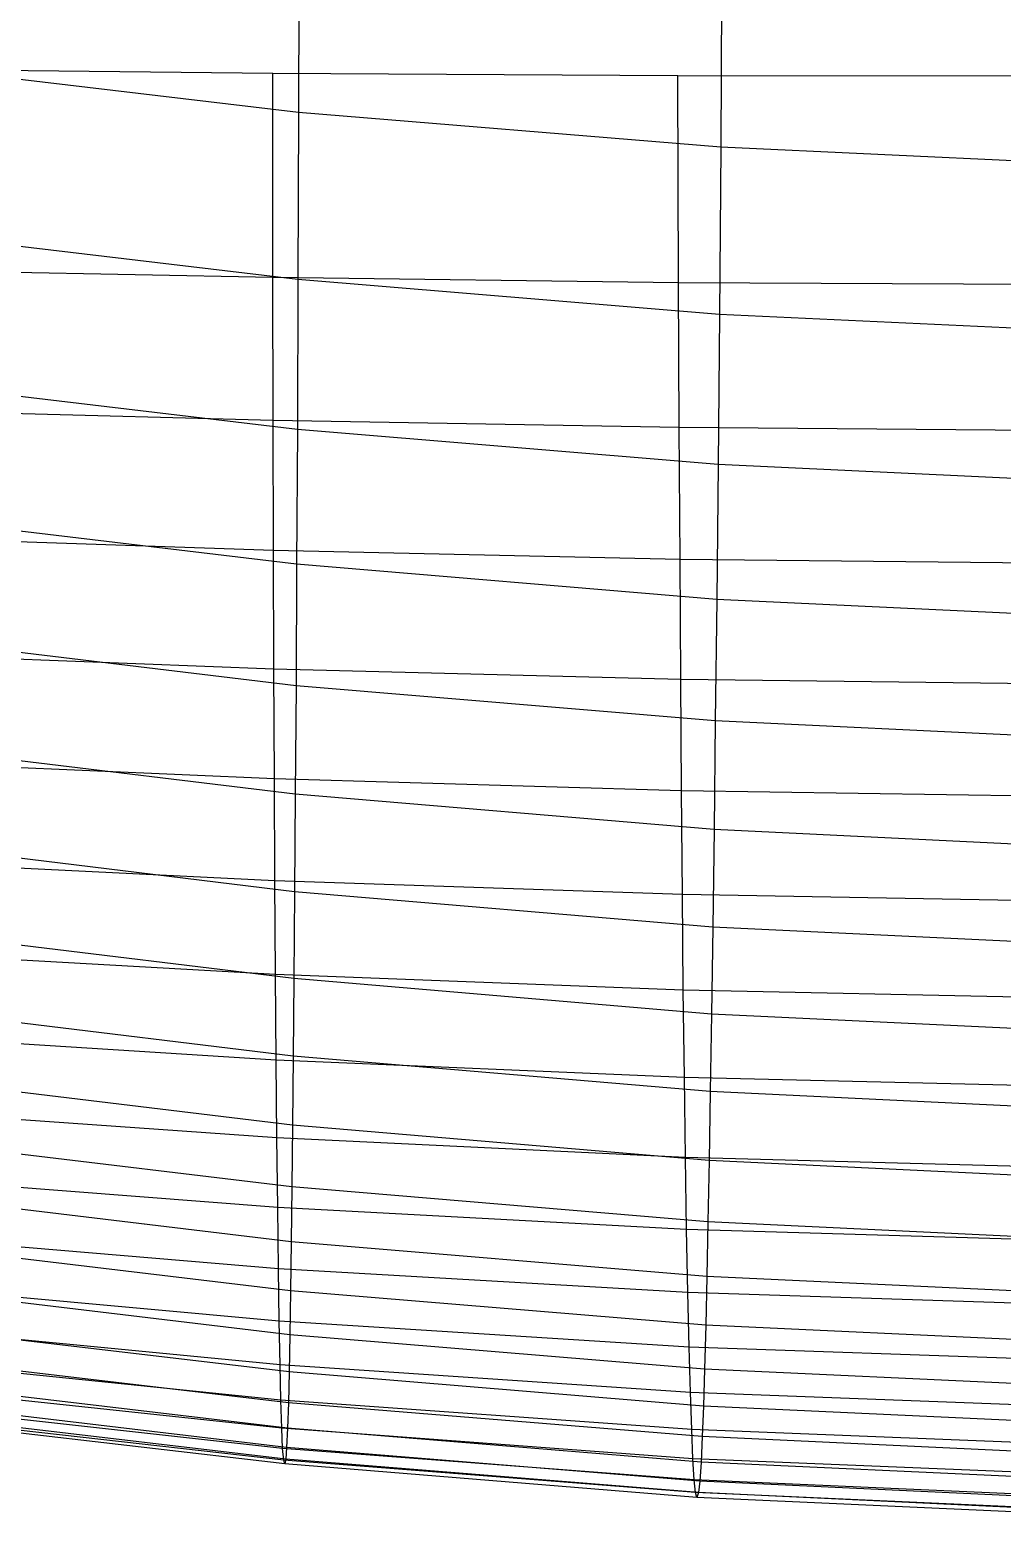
# Model space of a CAD drawing. Extents: x -429 to 429, y -1 to 209.
# Drawn here: x 4.98 to 9.97, y -1.22 to 6.4 of the extents above; entities that cross this region are included whole.
import ezdxf

# ---------------------------------------------------------------- set-up
doc = ezdxf.new("R2010")
doc.units = 0

msp = doc.modelspace()

# ---------------------------------------------------------------- linework, layer by layer
at = {"layer": 'default', "color": 5, "linetype": 'CONTINUOUS'}
for p, q in [((6.363, 6.922, -12.04), (6.362, 5.977, -11.228)), ((8.531, 6.743, -12.247), (8.526, 5.799, -11.42)), ((6.23, 6.177, 7.007), (4.155, 6.199, 6.895)), ((6.362, 5.977, -11.228), (4.216, 6.231, -10.94)), ((8.306, 6.165, 7.1), (6.23, 6.177, 7.007)), ((6.231, 5.131, 6.613), (6.23, 6.177, 7.007)), ((10.384, 6.163, 7.174), (8.306, 6.165, 7.1)), ((8.31, 5.105, 6.729), (8.306, 6.165, 7.1)), ((6.362, 5.977, -11.228), (6.359, 5.121, -10.462)), ((8.526, 5.799, -11.42), (6.362, 5.977, -11.228)), ((8.526, 5.799, -11.42), (8.519, 4.942, -10.641)), ((10.701, 5.698, -11.515), (8.526, 5.799, -11.42)), ((6.359, 5.121, -10.462), (4.216, 5.375, -10.193)), ((6.231, 5.131, 6.613), (4.154, 5.173, 6.468)), ((8.31, 5.105, 6.729), (6.231, 5.131, 6.613)), ((6.232, 4.398, 6.265), (6.231, 5.131, 6.613)), ((6.359, 5.121, -10.462), (6.356, 4.352, -9.729)), ((8.519, 4.942, -10.641), (6.359, 5.121, -10.462)), ((10.39, 5.094, 6.817), (8.31, 5.105, 6.729)), ((8.313, 4.362, 6.392), (8.31, 5.105, 6.729)), ((8.519, 4.942, -10.641), (8.512, 4.173, -9.895)), ((10.689, 4.841, -10.728), (8.519, 4.942, -10.641)), ((6.356, 4.352, -9.729), (4.216, 4.607, -9.477)), ((6.232, 4.398, 6.265), (4.154, 4.455, 6.107)), ((8.313, 4.362, 6.392), (6.232, 4.398, 6.265)), ((6.234, 3.733, 5.907), (6.232, 4.398, 6.265)), ((6.356, 4.352, -9.729), (6.352, 3.662, -9.027)), ((8.512, 4.173, -9.895), (6.356, 4.352, -9.729)), ((10.396, 4.345, 6.486), (8.313, 4.362, 6.392)), ((8.317, 3.687, 6.041), (8.313, 4.362, 6.392)), ((8.512, 4.173, -9.895), (8.505, 3.482, -9.181)), ((10.678, 4.07, -9.975), (8.512, 4.173, -9.895)), ((6.352, 3.662, -9.027), (4.215, 3.918, -8.793)), ((6.234, 3.733, 5.907), (4.154, 3.802, 5.738)), ((8.317, 3.687, 6.041), (6.234, 3.733, 5.907)), ((6.236, 3.125, 5.546), (6.234, 3.733, 5.907)), ((6.352, 3.662, -9.027), (6.349, 3.039, -8.358)), ((8.505, 3.482, -9.181), (6.352, 3.662, -9.027)), ((10.402, 3.665, 6.14), (8.317, 3.687, 6.041)), ((8.321, 3.072, 5.686), (8.317, 3.687, 6.041)), ((8.505, 3.482, -9.181), (8.498, 2.859, -8.5)), ((10.667, 3.38, -9.253), (8.505, 3.482, -9.181)), ((6.349, 3.039, -8.358), (4.213, 3.297, -8.14)), ((6.236, 3.125, 5.546), (4.155, 3.205, 5.369)), ((8.321, 3.072, 5.686), (6.236, 3.125, 5.546)), ((6.238, 2.562, 5.189), (6.236, 3.125, 5.546)), ((10.408, 3.045, 5.789), (8.321, 3.072, 5.686)), ((8.325, 2.501, 5.333), (8.321, 3.072, 5.686)), ((6.349, 3.039, -8.358), (6.345, 2.483, -7.711)), ((8.498, 2.859, -8.5), (6.349, 3.039, -8.358)), ((8.498, 2.859, -8.5), (8.492, 2.302, -7.841)), ((10.657, 2.755, -8.566), (8.498, 2.859, -8.5)), ((6.345, 2.483, -7.711), (4.213, 2.741, -7.51)), ((6.238, 2.562, 5.189), (4.156, 2.653, 5.006)), ((8.325, 2.501, 5.333), (6.238, 2.562, 5.189)), ((6.241, 2.039, 4.824), (6.238, 2.562, 5.189)), ((6.345, 2.483, -7.711), (6.342, 1.984, -7.086)), ((8.492, 2.302, -7.841), (6.345, 2.483, -7.711)), ((10.415, 2.469, 5.439), (8.325, 2.501, 5.333)), ((8.33, 1.969, 4.97), (8.325, 2.501, 5.333)), ((8.492, 2.302, -7.841), (8.485, 1.802, -7.204)), ((10.647, 2.198, -7.9), (8.492, 2.302, -7.841)), ((6.342, 1.984, -7.086), (4.211, 2.243, -6.902)), ((6.241, 2.039, 4.824), (4.157, 2.143, 4.637)), ((8.33, 1.969, 4.97), (6.241, 2.039, 4.824)), ((6.244, 1.559, 4.445), (6.241, 2.039, 4.824)), ((6.342, 1.984, -7.086), (6.338, 1.539, -6.483)), ((8.485, 1.802, -7.204), (6.342, 1.984, -7.086)), ((10.422, 1.932, 5.077), (8.33, 1.969, 4.97)), ((8.334, 1.479, 4.592), (8.33, 1.969, 4.97)), ((6.338, 1.539, -6.483), (4.21, 1.798, -6.315)), ((8.485, 1.802, -7.204), (8.479, 1.357, -6.59)), ((10.637, 1.699, -7.255), (8.485, 1.802, -7.204)), ((6.244, 1.559, 4.445), (4.159, 1.677, 4.259)), ((8.334, 1.479, 4.592), (6.244, 1.559, 4.445)), ((6.247, 1.121, 4.056), (6.244, 1.559, 4.445)), ((6.338, 1.539, -6.483), (6.335, 1.141, -5.903)), ((8.479, 1.357, -6.59), (6.338, 1.539, -6.483)), ((10.429, 1.436, 4.699), (8.334, 1.479, 4.592)), ((8.34, 1.031, 4.202), (8.334, 1.479, 4.592)), ((6.335, 1.141, -5.903), (4.209, 1.4, -5.75)), ((8.479, 1.357, -6.59), (8.472, 0.96, -5.998)), ((10.627, 1.253, -6.634), (8.479, 1.357, -6.59)), ((6.247, 1.121, 4.056), (4.16, 1.253, 3.872)), ((8.34, 1.031, 4.202), (6.247, 1.121, 4.056)), ((6.251, 0.723, 3.653), (6.247, 1.121, 4.056)), ((6.335, 1.141, -5.903), (6.331, 0.787, -5.343)), ((8.472, 0.96, -5.998), (6.335, 1.141, -5.903)), ((6.331, 0.787, -5.343), (4.207, 1.044, -5.205)), ((10.436, 0.982, 4.308), (8.34, 1.031, 4.202)), ((8.345, 0.622, 3.795), (8.34, 1.031, 4.202)), ((8.472, 0.96, -5.998), (8.466, 0.607, -5.428)), ((10.617, 0.857, -6.036), (8.472, 0.96, -5.998)), ((6.251, 0.723, 3.653), (4.162, 0.869, 3.474)), ((6.331, 0.787, -5.343), (6.328, 0.471, -4.803)), ((8.466, 0.607, -5.428), (6.331, 0.787, -5.343)), ((6.328, 0.471, -4.803), (4.206, 0.727, -4.679)), ((8.345, 0.622, 3.795), (6.251, 0.723, 3.653)), ((6.255, 0.365, 3.233), (6.251, 0.723, 3.653)), ((10.444, 0.566, 3.899), (8.345, 0.622, 3.795)), ((8.351, 0.253, 3.369), (8.345, 0.622, 3.795)), ((8.466, 0.607, -5.428), (8.46, 0.292, -4.878)), ((10.608, 0.504, -5.46), (8.466, 0.607, -5.428)), ((6.255, 0.365, 3.233), (4.164, 0.527, 3.062)), ((6.328, 0.471, -4.803), (6.324, 0.19, -4.281)), ((8.46, 0.292, -4.878), (6.328, 0.471, -4.803)), ((6.324, 0.19, -4.281), (4.204, 0.444, -4.171)), ((8.351, 0.253, 3.369), (6.255, 0.365, 3.233)), ((6.259, 0.051, 2.799), (6.255, 0.365, 3.233)), ((10.452, 0.191, 3.47), (8.351, 0.253, 3.369)), ((8.357, -0.071, 2.927), (8.351, 0.253, 3.369)), ((8.46, 0.292, -4.878), (8.454, 0.012, -4.346)), ((10.599, 0.19, -4.903), (8.46, 0.292, -4.878)), ((6.259, 0.051, 2.799), (4.167, 0.228, 2.638)), ((6.321, -0.061, -3.773), (4.203, 0.191, -3.677)), ((6.324, 0.19, -4.281), (6.321, -0.061, -3.773)), ((8.454, 0.012, -4.346), (6.324, 0.19, -4.281)), ((8.357, -0.071, 2.927), (6.259, 0.051, 2.799)), ((6.263, -0.217, 2.353), (6.259, 0.051, 2.799)), ((8.454, 0.012, -4.346), (8.449, -0.237, -3.828)), ((10.59, -0.089, -4.366), (8.454, 0.012, -4.346)), ((6.263, -0.217, 2.353), (4.169, -0.027, 2.206)), ((6.317, -0.287, -3.274), (4.201, -0.035, -3.193)), ((6.321, -0.061, -3.773), (6.317, -0.287, -3.274)), ((8.449, -0.237, -3.828), (6.321, -0.061, -3.773)), ((10.46, -0.139, 3.022), (8.357, -0.071, 2.927)), ((8.364, -0.35, 2.472), (8.357, -0.071, 2.927)), ((6.314, -0.477, -2.779), (4.199, -0.227, -2.715)), ((8.364, -0.35, 2.472), (6.263, -0.217, 2.353)), ((6.268, -0.441, 1.902), (6.263, -0.217, 2.353)), ((6.268, -0.441, 1.902), (4.172, -0.238, 1.769)), ((6.317, -0.287, -3.274), (6.314, -0.477, -2.779)), ((8.443, -0.463, -3.318), (6.317, -0.287, -3.274)), ((8.449, -0.237, -3.828), (8.443, -0.463, -3.318)), ((10.582, -0.338, -3.842), (8.449, -0.237, -3.828)), ((10.469, -0.424, 2.562), (8.364, -0.35, 2.472)), ((8.37, -0.583, 2.011), (8.364, -0.35, 2.472)), ((6.272, -0.622, 1.45), (4.174, -0.408, 1.332)), ((6.31, -0.635, -2.29), (4.198, -0.386, -2.244)), ((8.37, -0.583, 2.011), (6.268, -0.441, 1.902)), ((6.272, -0.622, 1.45), (6.268, -0.441, 1.902)), ((6.306, -0.765, -1.806), (4.195, -0.517, -1.779)), ((6.314, -0.477, -2.779), (6.31, -0.635, -2.29)), ((8.437, -0.653, -2.811), (6.314, -0.477, -2.779)), ((8.443, -0.463, -3.318), (8.437, -0.653, -2.811)), ((10.574, -0.563, -3.325), (8.443, -0.463, -3.318)), ((6.277, -0.765, 0.999), (4.177, -0.541, 0.897)), ((10.477, -0.662, 2.095), (8.37, -0.583, 2.011)), ((8.377, -0.772, 1.548), (8.37, -0.583, 2.011)), ((6.28, -0.869, 0.564), (4.179, -0.637, 0.476)), ((6.296, -0.924, -0.859), (4.189, -0.677, -0.873)), ((6.301, -0.864, -1.328), (4.192, -0.615, -1.321)), ((8.377, -0.772, 1.548), (6.272, -0.622, 1.45)), ((6.277, -0.765, 0.999), (6.272, -0.622, 1.45)), ((6.31, -0.635, -2.29), (6.306, -0.765, -1.806)), ((8.431, -0.809, -2.309), (6.31, -0.635, -2.29)), ((8.437, -0.653, -2.811), (8.431, -0.809, -2.309)), ((10.565, -0.752, -2.811), (8.437, -0.653, -2.811)), ((6.287, -0.93, 0.182), (4.183, -0.691, 0.124)), ((6.292, -0.949, -0.392), (4.187, -0.704, -0.427)), ((8.383, -0.922, 1.086), (6.277, -0.765, 0.999)), ((6.28, -0.869, 0.564), (6.277, -0.765, 0.999)), ((6.306, -0.765, -1.806), (6.301, -0.864, -1.328)), ((8.425, -0.939, -1.811), (6.306, -0.765, -1.806)), ((10.486, -0.856, 1.626), (8.377, -0.772, 1.548)), ((8.383, -0.922, 1.086), (8.377, -0.772, 1.548)), ((8.431, -0.809, -2.309), (8.425, -0.939, -1.811)), ((10.557, -0.908, -2.301), (8.431, -0.809, -2.309)), ((8.389, -1.031, 0.641), (6.28, -0.869, 0.564)), ((6.287, -0.93, 0.182), (6.28, -0.869, 0.564)), ((6.301, -0.864, -1.328), (6.296, -0.924, -0.859)), ((8.418, -1.037, -1.319), (6.301, -0.864, -1.328)), ((8.397, -1.096, 0.237), (6.287, -0.93, 0.182)), ((6.292, -0.949, -0.392), (6.287, -0.93, 0.182)), ((6.296, -0.924, -0.859), (6.292, -0.949, -0.392)), ((8.404, -1.12, -0.352), (6.292, -0.949, -0.392)), ((8.411, -1.096, -0.836), (6.296, -0.924, -0.859)), ((10.494, -1.01, 1.157), (8.383, -0.922, 1.086)), ((8.389, -1.031, 0.641), (8.383, -0.922, 1.086)), ((8.425, -0.939, -1.811), (8.418, -1.037, -1.319)), ((10.548, -1.038, -1.796), (8.425, -0.939, -1.811)), ((10.502, -1.123, 0.706), (8.389, -1.031, 0.641)), ((8.397, -1.096, 0.237), (8.389, -1.031, 0.641)), ((8.418, -1.037, -1.319), (8.411, -1.096, -0.836)), ((10.539, -1.136, -1.294), (8.418, -1.037, -1.319)), ((10.512, -1.191, 0.289), (8.397, -1.096, 0.237)), ((8.404, -1.12, -0.352), (8.397, -1.096, 0.237)), ((8.411, -1.096, -0.836), (8.404, -1.12, -0.352)), ((10.522, -1.217, -0.31), (8.404, -1.12, -0.352)), ((10.53, -1.195, -0.803), (8.411, -1.096, -0.836))]:
    msp.add_line(p, q, dxfattribs=at)

doc.saveas('drawing.dxf')
